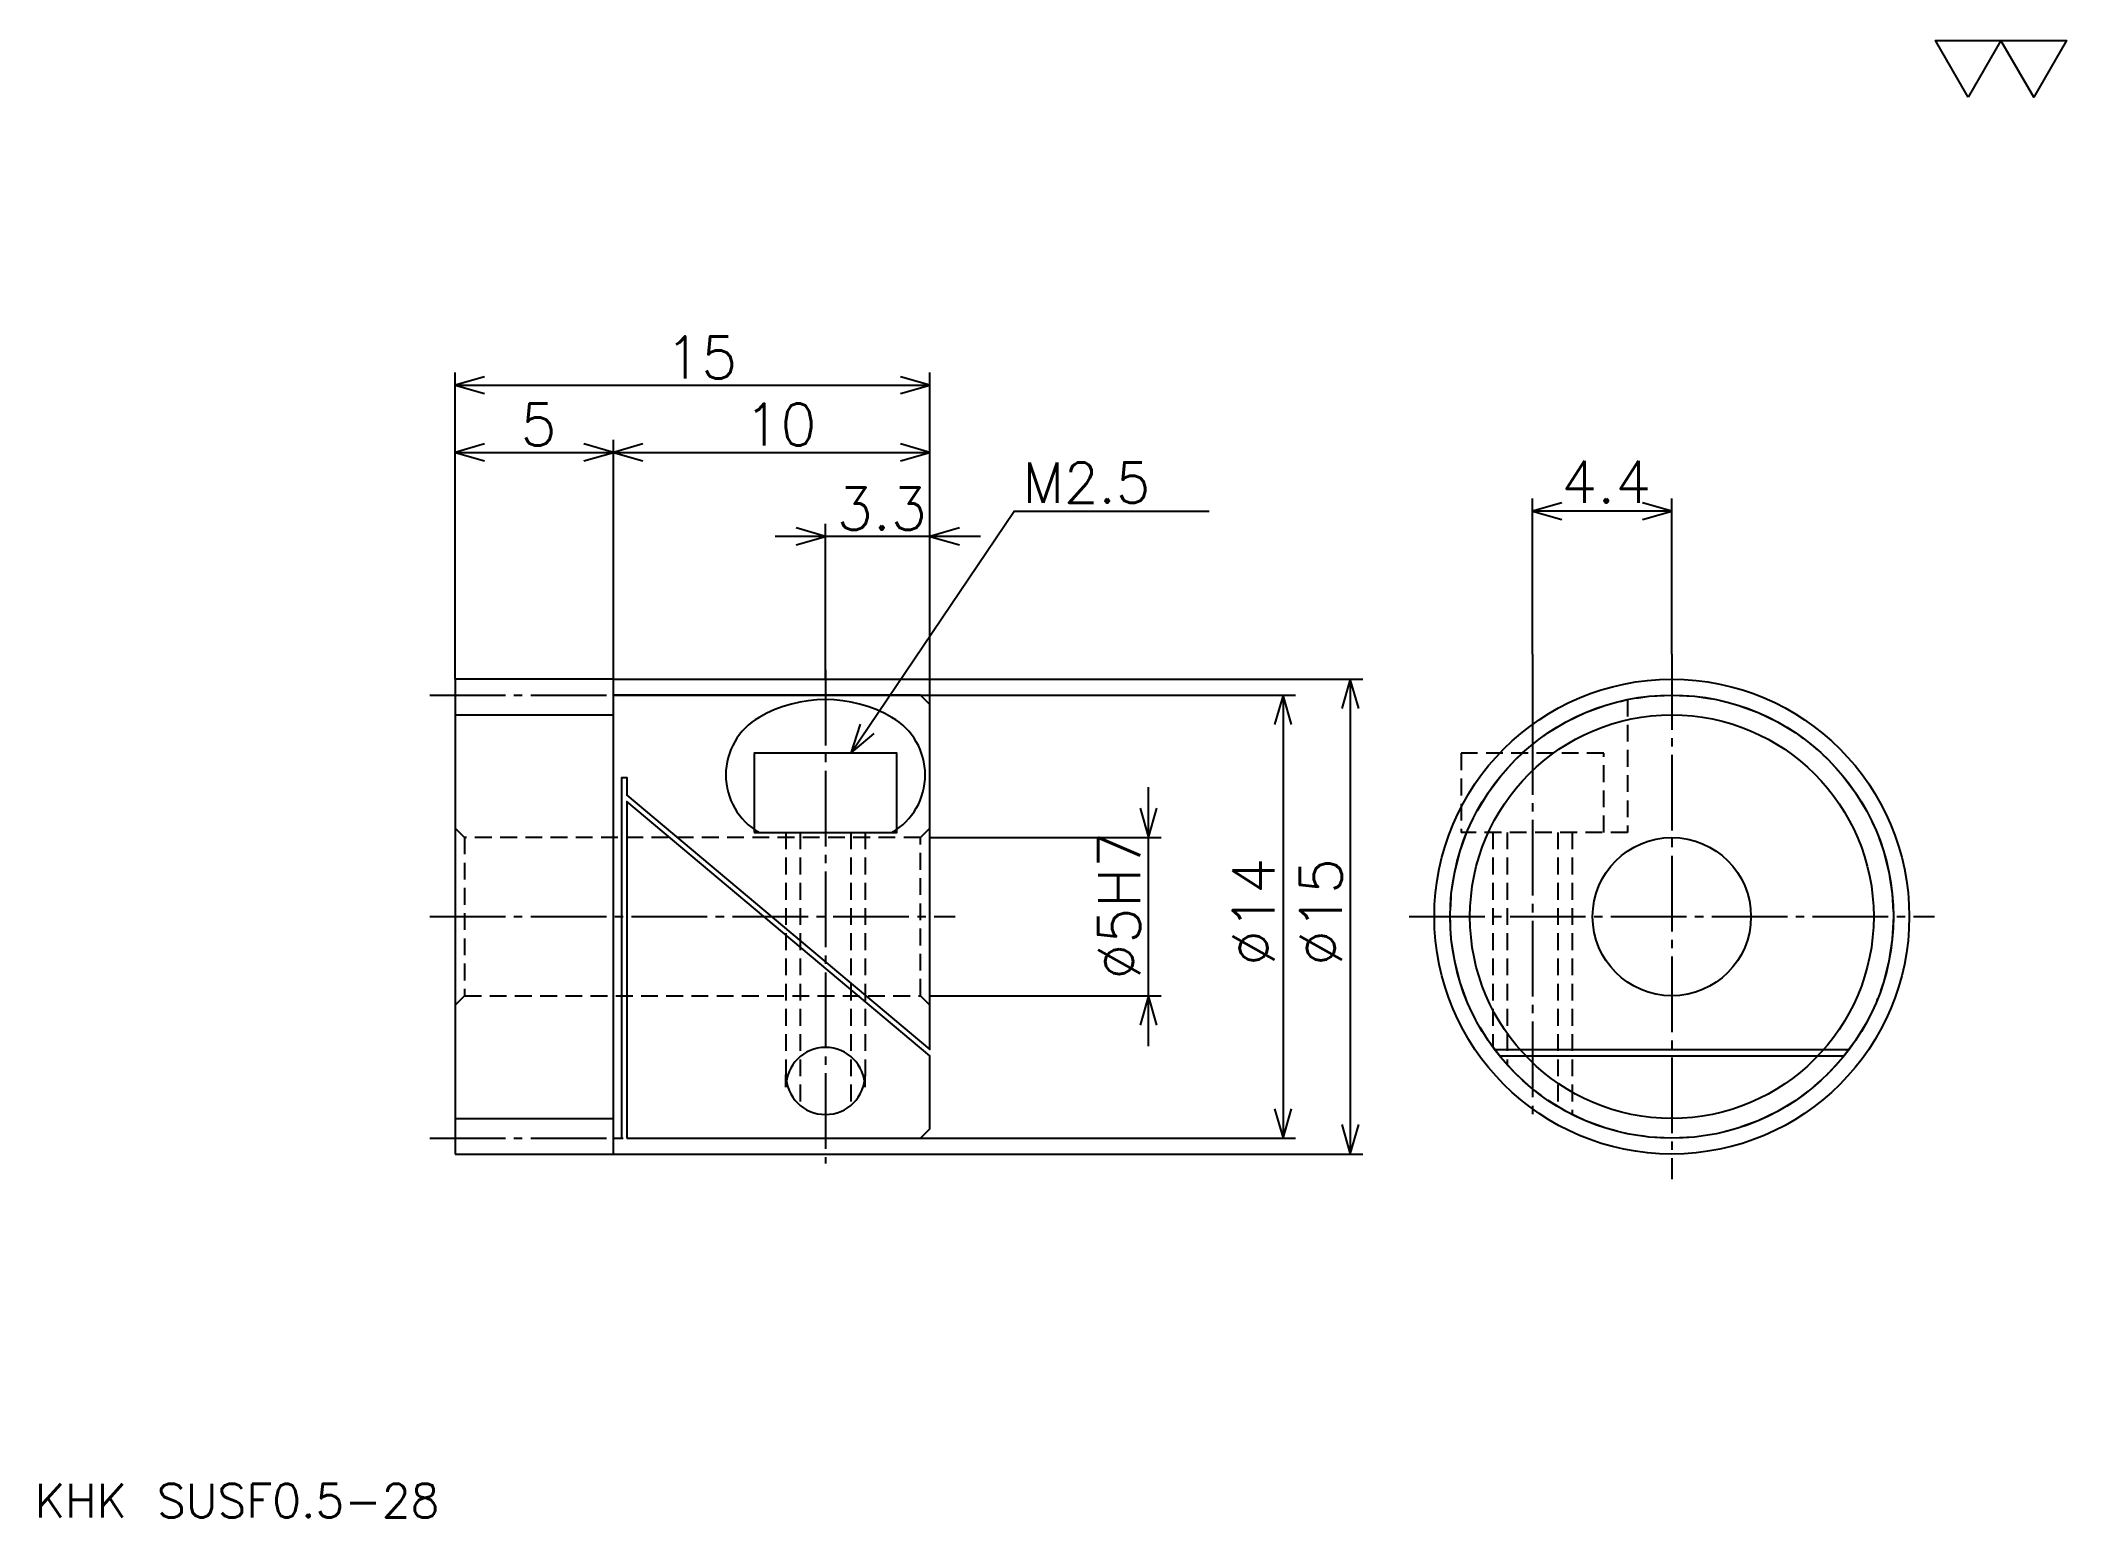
# Model space of a CAD drawing. Extents: x 2.8 to 66.8, y 2.9 to 49.6.
import ezdxf

# ---------------------------------------------------------------- set-up
doc = ezdxf.new("R2010")
doc.units = 0
doc.linetypes.add('DASHDOT', pattern=[3.185842, 2.389381, -0.265487, 0.265487, -0.265487])
doc.linetypes.add('HIDDEN', pattern=[0.79646, 0.530973, -0.265487])
doc.layers.get('0').update_dxf_attribs({"linetype": 'CONTINUOUS'})
doc.layers.add('DASHDOT', color=6, linetype='DASHDOT')
doc.layers.add('HIDDEN', color=2, linetype='HIDDEN')
doc.styles.add('KANJI', font='TXT', dxfattribs={"bigfont": 'BIGFONT'})

msp = doc.modelspace()

# ---------------------------------------------------------------- linework, layer by layer
at = {"color": 5}
for p, q in [((15.929203, 29.402657), (15.929203, 39.092918)), ((30.929203, 29.402657), (30.929203, 39.092918)), ((15.929203, 38.694691), (30.929203, 38.694691)), ((15.929203, 36.570797), (20.929203, 36.570797)), ((20.929203, 29.402657), (20.929203, 36.969028)), ((20.929203, 36.570797), (30.929203, 36.570797)), ((49.958408, 30.199116), (49.958408, 35.110622)), ((54.358406, 34.712391), (49.958408, 34.712391)), ((54.358406, 30.199116), (54.358406, 35.110622)), ((32.522125, 33.915932), (26.036282, 33.915932)), ((27.629204, 29.402657), (27.629204, 34.314163)), ((49.958408, 30.199116), (49.958408, 28.143379)), ((15.929203, 29.402657), (15.929203, 29.402657)), ((20.929203, 29.402657), (20.929203, 29.402657)), ((20.929203, 29.402657), (30.929203, 29.402657)), ((20.929203, 28.902657), (30.929203, 28.902657)), ((27.629204, 29.402657), (27.629204, 28.902657)), ((30.929203, 29.402657), (44.601768, 29.402657)), ((30.929203, 28.602657), (30.929203, 29.402657)), ((30.929203, 28.902657), (42.477875, 28.902657)), ((42.079643, 28.902657), (42.079643, 14.902657)), ((44.203537, 29.402657), (44.203537, 14.402657)), ((37.831856, 17.809736), (37.831856, 25.995577)), ((30.929203, 24.402657), (38.230087, 24.402657)), ((30.929203, 19.402657), (38.230087, 19.402657)), ((30.629204, 14.902657), (30.929203, 14.902657)), ((30.929203, 14.902657), (42.477875, 14.902657)), ((20.929203, 14.402657), (30.929203, 14.402657)), ((30.929203, 14.402657), (44.601768, 14.402657))]:
    msp.add_line(p, q, dxfattribs=at)
at = {"color": 4}
for p, q in [((15.929203, 28.277657), (20.929203, 28.277657)), ((25.529919, 24.562656), (29.728489, 24.562656)), ((48.75246, 17.710598), (59.964352, 17.710598)), ((48.914143, 17.502657), (59.80267, 17.502657)), ((26.379204, 16.520164), (26.379204, 16.901457)), ((28.879204, 16.520164), (28.879204, 16.901457)), ((15.929203, 15.527657), (20.929203, 15.527657))]:
    msp.add_line(p, q, dxfattribs=at)
at = {"color": 7}
msp.add_lwpolyline([(63.716816, 47.787609), (62.681419, 49.582298), (66.823013, 49.582298), (65.787613, 47.787609), (64.752213, 49.582298), (63.716816, 47.787609)], dxfattribs=at)
at = {"color": 5}
for points in [[(16.858406, 38.960178), (15.929203, 38.694691), (16.858406, 38.429203)], [(30, 38.429203), (30.929203, 38.694691), (30, 38.960178)], [(16.858406, 36.836285), (15.929203, 36.570797), (16.858406, 36.305313)], [(20, 36.305313), (20.929203, 36.570797), (20, 36.836285)], [(21.858406, 36.836285), (20.929203, 36.570797), (21.858406, 36.305313)], [(30, 36.305313), (30.929203, 36.570797), (30, 36.836285)], [(28.425663, 27.062656), (33.584068, 34.712391), (39.743362, 34.712391)], [(50.887611, 34.977879), (49.958408, 34.712391), (50.887611, 34.446903)], [(53.429203, 34.446903), (54.358406, 34.712391), (53.429203, 34.977879)], [(26.699999, 33.650444), (27.629204, 33.915932), (26.699999, 34.181419)], [(31.858406, 34.181419), (30.929203, 33.915932), (31.858406, 33.650444)], [(42.345131, 27.973454), (42.079643, 28.902657), (41.814159, 27.973454)], [(44.469025, 28.473454), (44.203537, 29.402657), (43.938053, 28.473454)], [(28.725052, 27.981497), (28.425663, 27.062656), (29.165287, 27.684635)], [(37.566372, 25.33186), (37.831856, 24.402657), (38.097343, 25.33186)], [(38.097343, 18.473454), (37.831856, 19.402657), (37.566372, 18.473454)], [(41.814159, 15.83186), (42.079643, 14.902657), (42.345131, 15.83186)], [(43.938053, 15.33186), (44.203537, 14.402657), (44.469025, 15.33186)]]:
    msp.add_lwpolyline(points, dxfattribs=at)
at = {"color": 4}
for points in [[(15.929203, 14.402657), (15.929203, 14.402657), (20.929203, 14.402657), (20.929203, 14.402657), (20.929203, 29.402657), (20.929203, 29.402657), (15.929203, 29.402657), (15.929203, 29.402657), (15.929203, 14.402657)], [(20.929203, 14.902657), (21.194691, 14.902657), (21.194691, 26.302656), (21.353981, 26.302656), (21.353981, 25.745163), (30.929203, 17.710598), (30.929203, 28.602657), (30.629204, 28.902657), (20.929203, 28.902657)], [(25.379204, 24.562656), (29.879204, 24.562656), (29.879204, 27.062656), (25.379204, 27.062656), (25.379204, 24.562656)], [(21.353981, 14.902657), (30.629204, 14.902657), (30.929203, 15.202657), (30.929203, 17.502657), (21.353981, 25.537222), (21.353981, 14.902657)]]:
    msp.add_lwpolyline(points, dxfattribs=at)
for radius in [7.5, 7, 6.375, 2.5]:
    msp.add_circle((54.358406, 21.902657), radius, dxfattribs=at)
for centre, radius, start, end in [((26.579559, 26.380692), 2.099286, 119.99998849, 240.00000297), ((27.629204, 24.562656), 4.198571, 59.99999614, 119.99999362), ((28.678844, 26.380692), 2.099286, 300.00002094, 59.99998931), ((27.629204, 16.520164), 1.25, 0, 180), ((27.629204, 16.901457), 1.25, 180, 0)]:
    msp.add_arc(centre, radius, start, end, dxfattribs=at)
at = {"layer": 'DASHDOT', "color": 7}
for p, q in [((54.358406, 30.199116), (54.358406, 13.606196)), ((27.629204, 29.699116), (27.629204, 14.106196)), ((15.132743, 28.902657), (21.725662, 28.902657)), ((49.958408, 28.143379), (49.958408, 15.661934)), ((15.132743, 21.902657), (31.725662, 21.902657)), ((46.061947, 21.902657), (62.654865, 21.902657)), ((15.132743, 14.902657), (21.725662, 14.902657))]:
    msp.add_line(p, q, dxfattribs=at)
msp.add_circle((54.358406, 21.902657), 7, dxfattribs=at)
at = {"layer": 'HIDDEN', "color": 4}
for p, q in [((16.229202, 24.402657), (16.229202, 19.402657)), ((26.379204, 24.562656), (26.379204, 16.71081)), ((26.829203, 24.562656), (26.829203, 15.899324)), ((28.429203, 24.562656), (28.429203, 15.899324)), ((28.879204, 24.562656), (28.879204, 16.71081)), ((30.929203, 24.702656), (30.629204, 24.402657)), ((48.708408, 24.562656), (48.708408, 17.770164)), ((49.158405, 24.562656), (49.158405, 17.216507)), ((50.758408, 24.562656), (50.758408, 15.899324)), ((51.208408, 24.562656), (51.208408, 15.651457)), ((30.929203, 19.102657), (30.629204, 19.402657))]:
    msp.add_line(p, q, dxfattribs=at)
for points in [[(52.958408, 28.761227), (52.958408, 24.562656), (47.708405, 24.562656)], [(52.208408, 24.562656), (52.208408, 27.062656), (47.708405, 27.062656), (47.708405, 24.562656)], [(15.929203, 19.102657), (16.229202, 19.402657), (30.629204, 19.402657), (30.629204, 24.402657), (16.229202, 24.402657), (15.929203, 24.702656)]]:
    msp.add_lwpolyline(points, dxfattribs=at)

# ---------------------------------------------------------------- texts
at = {"color": 7, "style": 'KANJI'}
for s, height, p in [('15', 1.327434, (22.566372, 38.907082)), ('5', 1.327434, (17.997787, 36.783188)), ('10', 1.327434, (25.066372, 36.783188)), ('M2.5', 1.274336, (33.849556, 34.977879)), ('3.3', 1.327434, (27.984955, 34.128319)), ('KHK SUSF0.5-28', 1.061947, (2.654867, 2.920354))]:
    msp.add_text(s, height=height, dxfattribs=at).set_placement(p)
for s, rotation, p in [('4.4', 360, (50.864159, 34.977879)), ('%%c5H7', 90, (37.566372, 19.911507)), ('%%c14', 90, (41.814159, 20.342922)), ('%%c15', 90, (43.938053, 20.342922))]:
    msp.add_text(s, height=1.327434, rotation=rotation, dxfattribs=at).set_placement(p)

doc.saveas('drawing.dxf')
